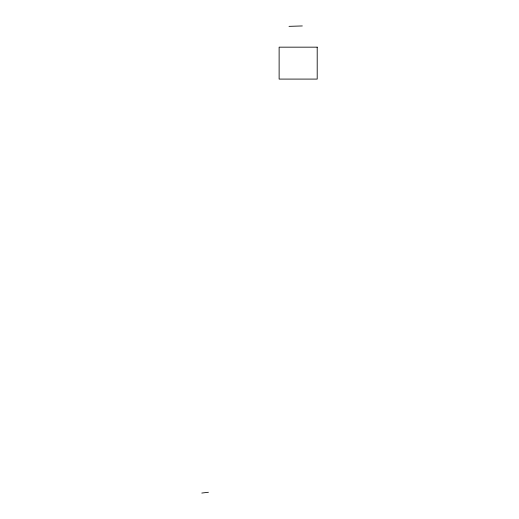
<?xml version="1.0" encoding="UTF-8"?>
<svg xmlns="http://www.w3.org/2000/svg" width="519" height="519" viewBox="0 0 519 519"><rect width="100%" height="100%" fill="white"/><g stroke="black" fill="none" stroke-linecap="round" stroke-linejoin="round"><path stroke-width="0.78" d="M201.8 493.05L208.417 492.265M288.999 26.346L302.324 25.95M317.2 47.164L279.125 47.164L279.125 79.089L317.2 79.089L317.2 47.164"/></g></svg>
